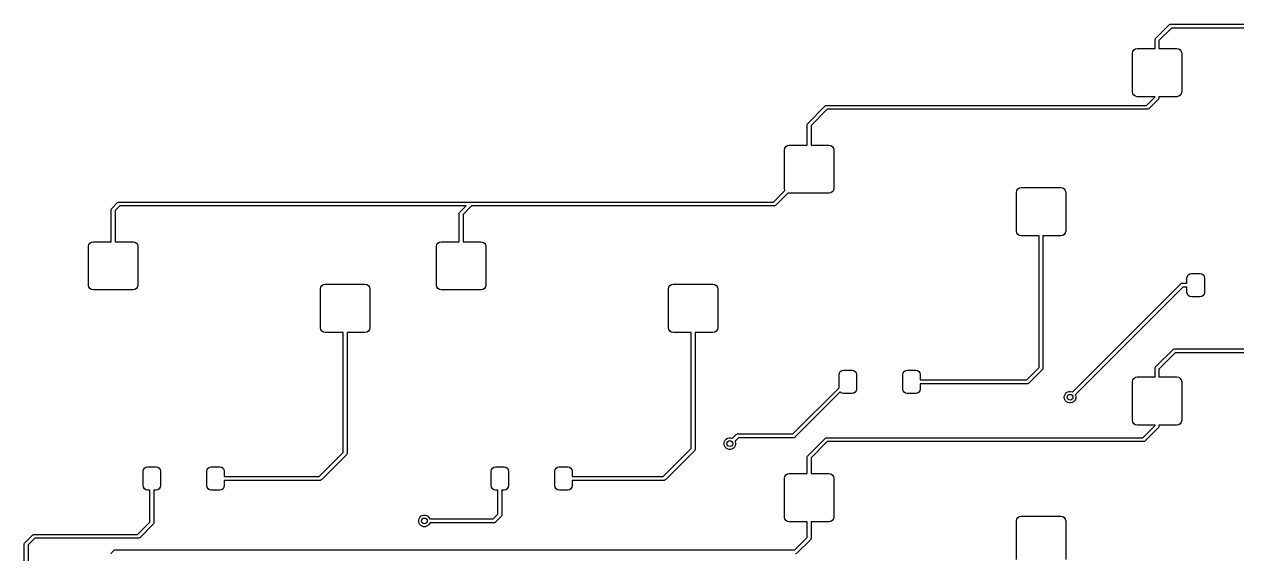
# Model space of a CAD drawing. Extents: x -0.32 to 5.67, y -3.44 to 0.73.
# Drawn here: x -0.319 to 2.151, y -0.35 to 0.728 of the extents above; entities that cross this region are included whole.
import ezdxf

# ---------------------------------------------------------------- set-up
doc = ezdxf.new("R2010")
doc.units = 0
doc.header["$MEASUREMENT"] = 0
doc.layers.add('BLACK', color=7, linetype='CONTINUOUS')

msp = doc.modelspace()

# ---------------------------------------------------------------- linework, layer by layer
at = {"layer": 'BLACK', "linetype": 'CONTINUOUS'}
for p, q in [((1.9854, 0.6996), (2.013, 0.7272)), ((2.0174, 0.7205), (1.9921, 0.6952)), ((2.013, 0.7272), (2.0136, 0.7277)), ((2.0136, 0.7277), (2.014, 0.7279)), ((2.014, 0.7279), (2.015, 0.7283)), ((2.015, 0.7283), (2.0157, 0.7283)), ((2.0157, 0.7283), (2.4331, 0.7283)), ((2.4314, 0.7205), (2.0174, 0.7205)), ((1.9843, 0.6976), (1.9849, 0.699)), ((1.9843, 0.6969), (1.9843, 0.6976)), ((1.9843, 0.6791), (1.9843, 0.6969)), ((1.9849, 0.699), (1.9854, 0.6996)), ((1.9921, 0.6952), (1.9921, 0.6791)), ((1.938, 0.6693), (1.9387, 0.6731)), ((1.938, 0.5906), (1.938, 0.6693)), ((1.9387, 0.6731), (1.9409, 0.6763)), ((1.9409, 0.6763), (1.9441, 0.6784)), ((1.9441, 0.6784), (1.9478, 0.6791)), ((1.9478, 0.6791), (1.9843, 0.6791)), ((1.9921, 0.6791), (2.0285, 0.6791)), ((2.0285, 0.6791), (2.0323, 0.6784)), ((2.0323, 0.6784), (2.0355, 0.6763)), ((2.0355, 0.6763), (2.0376, 0.6731)), ((2.0376, 0.6731), (2.0384, 0.6693)), ((2.0384, 0.6693), (2.0384, 0.5906)), ((1.9387, 0.5868), (1.938, 0.5906)), ((1.9409, 0.5836), (1.9387, 0.5868)), ((1.9441, 0.5815), (1.9409, 0.5836)), ((1.9478, 0.5807), (1.9441, 0.5815)), ((1.9843, 0.5807), (1.9478, 0.5807)), ((1.9669, 0.563), (1.9843, 0.5804)), ((1.991, 0.576), (1.9713, 0.5563)), ((1.9843, 0.5804), (1.9843, 0.5807)), ((1.9915, 0.5766), (1.991, 0.576)), ((1.9921, 0.578), (1.9915, 0.5766)), ((2.0285, 0.5807), (1.9921, 0.5807)), ((1.9921, 0.5807), (1.9921, 0.5787)), ((1.9921, 0.5787), (1.9921, 0.578)), ((2.0323, 0.5815), (2.0285, 0.5807)), ((2.0355, 0.5836), (2.0323, 0.5815)), ((2.0376, 0.5868), (2.0355, 0.5836)), ((2.0384, 0.5906), (2.0376, 0.5868)), ((1.2767, 0.5264), (1.3122, 0.5618)), ((1.3166, 0.5551), (1.2835, 0.522)), ((1.3122, 0.5618), (1.3128, 0.5623)), ((1.3128, 0.5623), (1.3132, 0.5625)), ((1.3132, 0.5625), (1.3142, 0.5629)), ((1.3142, 0.5629), (1.315, 0.563)), ((1.315, 0.563), (1.9669, 0.563)), ((1.9685, 0.5551), (1.3166, 0.5551)), ((1.9693, 0.5552), (1.9685, 0.5551)), ((1.9707, 0.5558), (1.9693, 0.5552)), ((1.9713, 0.5563), (1.9707, 0.5558)), ((1.2756, 0.5236), (1.2757, 0.5244)), ((1.2756, 0.4823), (1.2756, 0.5236)), ((1.2757, 0.5244), (1.2763, 0.5258)), ((1.2763, 0.5258), (1.2767, 0.5264)), ((1.2835, 0.522), (1.2835, 0.4823)), ((1.2293, 0.4724), (1.2301, 0.4762)), ((1.2293, 0.3937), (1.2293, 0.4724)), ((1.2301, 0.4762), (1.2322, 0.4794)), ((1.2322, 0.4794), (1.2354, 0.4815)), ((1.2354, 0.4815), (1.2392, 0.4823)), ((1.2392, 0.4823), (1.2756, 0.4823)), ((1.2835, 0.4823), (1.3199, 0.4823)), ((1.3199, 0.4823), (1.3236, 0.4815)), ((1.3236, 0.4815), (1.3268, 0.4794)), ((1.3268, 0.4794), (1.329, 0.4762)), ((1.329, 0.4762), (1.3297, 0.4724)), ((1.3297, 0.4724), (1.3297, 0.3937)), ((1.7078, 0.3949), (1.7116, 0.3957)), ((1.7116, 0.3957), (1.7923, 0.3957)), ((1.7923, 0.3957), (1.7961, 0.3949)), ((1.207, 0.3661), (1.2304, 0.3895)), ((1.2364, 0.3844), (1.2114, 0.3594)), ((1.2301, 0.3899), (1.2293, 0.3937)), ((1.2304, 0.3895), (1.2301, 0.3899)), ((1.2392, 0.3839), (1.2364, 0.3844)), ((1.3199, 0.3839), (1.2392, 0.3839)), ((1.3236, 0.3846), (1.3199, 0.3839)), ((1.3268, 0.3867), (1.3236, 0.3846)), ((1.329, 0.3899), (1.3268, 0.3867)), ((1.3297, 0.3937), (1.329, 0.3899)), ((1.7018, 0.3858), (1.7025, 0.3896)), ((1.7018, 0.3071), (1.7018, 0.3858)), ((1.7025, 0.3896), (1.7047, 0.3928)), ((1.7047, 0.3928), (1.7078, 0.3949)), ((1.7961, 0.3949), (1.7993, 0.3928)), ((1.7993, 0.3928), (1.8014, 0.3896)), ((1.8014, 0.3896), (1.8022, 0.3858)), ((1.8022, 0.3858), (1.8022, 0.3071)), ((-0.1417, 0.3512), (-0.1411, 0.3526)), ((-0.1417, 0.3504), (-0.1417, 0.3512)), ((-0.1417, 0.2854), (-0.1417, 0.3504)), ((-0.1411, 0.3526), (-0.1406, 0.3532)), ((-0.1406, 0.3532), (-0.1288, 0.365)), ((-0.1244, 0.3583), (-0.1339, 0.3488)), ((-0.1339, 0.3488), (-0.1339, 0.2854)), ((-0.1288, 0.365), (-0.1282, 0.3655)), ((-0.1282, 0.3655), (-0.1268, 0.3661)), ((-0.1268, 0.3661), (-0.126, 0.3661)), ((-0.126, 0.3661), (0.5906, 0.3661)), ((0.581, 0.3583), (-0.1244, 0.3583)), ((0.5681, 0.3453), (0.581, 0.3583)), ((0.5922, 0.3583), (0.5748, 0.3409)), ((0.5906, 0.3661), (1.207, 0.3661)), ((1.2087, 0.3583), (0.5922, 0.3583)), ((1.2094, 0.3583), (1.2087, 0.3583)), ((1.2108, 0.3589), (1.2094, 0.3583)), ((1.2114, 0.3594), (1.2108, 0.3589)), ((0.5669, 0.3425), (0.567, 0.3433)), ((0.5669, 0.2854), (0.5669, 0.3425)), ((0.567, 0.3433), (0.5676, 0.3447)), ((0.5676, 0.3447), (0.5681, 0.3453)), ((0.5748, 0.3409), (0.5748, 0.2854)), ((1.7025, 0.3033), (1.7018, 0.3071)), ((1.7047, 0.3001), (1.7025, 0.3033)), ((1.7078, 0.298), (1.7047, 0.3001)), ((1.7116, 0.2972), (1.7078, 0.298)), ((1.748, 0.2972), (1.7116, 0.2972)), ((1.748, 0.0292), (1.748, 0.2972)), ((1.7923, 0.2972), (1.7559, 0.2972)), ((1.7559, 0.2972), (1.7559, 0.0276)), ((1.7961, 0.298), (1.7923, 0.2972)), ((1.7993, 0.3001), (1.7961, 0.298)), ((1.8014, 0.3033), (1.7993, 0.3001)), ((1.8022, 0.3071), (1.8014, 0.3033)), ((-0.188, 0.2756), (-0.1872, 0.2794)), ((-0.188, 0.1969), (-0.188, 0.2756)), ((-0.1872, 0.2794), (-0.1851, 0.2826)), ((-0.1851, 0.2826), (-0.1819, 0.2847)), ((-0.1819, 0.2847), (-0.1781, 0.2854)), ((-0.1781, 0.2854), (-0.1417, 0.2854)), ((-0.1339, 0.2854), (-0.0974, 0.2854)), ((-0.0974, 0.2854), (-0.0937, 0.2847)), ((-0.0937, 0.2847), (-0.0905, 0.2826)), ((-0.0905, 0.2826), (-0.0883, 0.2794)), ((-0.0883, 0.2794), (-0.0876, 0.2756)), ((-0.0876, 0.2756), (-0.0876, 0.1969)), ((0.5207, 0.2756), (0.5214, 0.2794)), ((0.5207, 0.1969), (0.5207, 0.2756)), ((0.5214, 0.2794), (0.5236, 0.2826)), ((0.5236, 0.2826), (0.5267, 0.2847)), ((0.5267, 0.2847), (0.5305, 0.2854)), ((0.5305, 0.2854), (0.5669, 0.2854)), ((0.5748, 0.2854), (0.6112, 0.2854)), ((0.6112, 0.2854), (0.615, 0.2847)), ((0.615, 0.2847), (0.6182, 0.2826)), ((0.6182, 0.2826), (0.6203, 0.2794)), ((0.6203, 0.2794), (0.6211, 0.2756)), ((0.6211, 0.2756), (0.6211, 0.1969)), ((0.2873, 0.1959), (0.2905, 0.1981)), ((0.2905, 0.1981), (0.2943, 0.1988)), ((0.2943, 0.1988), (0.375, 0.1988)), ((0.375, 0.1988), (0.3788, 0.1981)), ((0.3788, 0.1981), (0.382, 0.1959)), ((0.996, 0.1959), (0.9992, 0.1981)), ((0.9992, 0.1981), (1.003, 0.1988)), ((1.003, 0.1988), (1.0837, 0.1988)), ((1.0837, 0.1988), (1.0874, 0.1981)), ((1.0874, 0.1981), (1.0906, 0.1959)), ((1.8161, -0.0209), (2.0366, 0.1996)), ((2.0366, 0.1996), (2.0372, 0.2001)), ((2.0372, 0.2001), (2.0386, 0.2007)), ((2.0386, 0.2007), (2.0394, 0.2008)), ((2.0394, 0.2008), (2.0492, 0.2008)), ((2.0492, 0.2116), (2.0499, 0.215)), ((2.0492, 0.2008), (2.0492, 0.2116)), ((2.0499, 0.215), (2.0518, 0.2179)), ((2.0518, 0.2179), (2.0547, 0.2198)), ((2.0547, 0.2198), (2.0581, 0.2205)), ((2.0581, 0.2205), (2.0758, 0.2205)), ((2.0758, 0.2205), (2.0792, 0.2198)), ((2.0792, 0.2198), (2.0821, 0.2179)), ((2.0821, 0.2179), (2.084, 0.215)), ((2.084, 0.215), (2.0846, 0.2116)), ((2.0846, 0.2116), (2.0846, 0.1821)), ((-0.1872, 0.1931), (-0.188, 0.1969)), ((-0.1851, 0.1899), (-0.1872, 0.1931)), ((-0.1819, 0.1878), (-0.1851, 0.1899)), ((-0.1781, 0.187), (-0.1819, 0.1878)), ((-0.0974, 0.187), (-0.1781, 0.187)), ((-0.0937, 0.1878), (-0.0974, 0.187)), ((-0.0905, 0.1899), (-0.0937, 0.1878)), ((-0.0883, 0.1931), (-0.0905, 0.1899)), ((-0.0876, 0.1969), (-0.0883, 0.1931)), ((0.2844, 0.189), (0.2852, 0.1927)), ((0.2844, 0.1102), (0.2844, 0.189)), ((0.2852, 0.1927), (0.2873, 0.1959)), ((0.382, 0.1959), (0.3841, 0.1927)), ((0.3841, 0.1927), (0.3848, 0.189)), ((0.3848, 0.189), (0.3848, 0.1102)), ((0.5214, 0.1931), (0.5207, 0.1969)), ((0.5236, 0.1899), (0.5214, 0.1931)), ((0.5267, 0.1878), (0.5236, 0.1899)), ((0.5305, 0.187), (0.5267, 0.1878)), ((0.6112, 0.187), (0.5305, 0.187)), ((0.615, 0.1878), (0.6112, 0.187)), ((0.6182, 0.1899), (0.615, 0.1878)), ((0.6203, 0.1931), (0.6182, 0.1899)), ((0.6211, 0.1969), (0.6203, 0.1931)), ((0.9931, 0.189), (0.9939, 0.1927)), ((0.9931, 0.1102), (0.9931, 0.189)), ((0.9939, 0.1927), (0.996, 0.1959)), ((1.0906, 0.1959), (1.0928, 0.1927)), ((1.0928, 0.1927), (1.0935, 0.189)), ((1.0935, 0.189), (1.0935, 0.1102)), ((2.041, 0.1929), (1.8216, -0.0265)), ((2.0492, 0.1929), (2.041, 0.1929)), ((2.0492, 0.1821), (2.0492, 0.1929)), ((2.0499, 0.1787), (2.0492, 0.1821)), ((2.0518, 0.1758), (2.0499, 0.1787)), ((2.0547, 0.1739), (2.0518, 0.1758)), ((2.0581, 0.1732), (2.0547, 0.1739)), ((2.0758, 0.1732), (2.0581, 0.1732)), ((2.0792, 0.1739), (2.0758, 0.1732)), ((2.0821, 0.1758), (2.0792, 0.1739)), ((2.084, 0.1787), (2.0821, 0.1758)), ((2.0846, 0.1821), (2.084, 0.1787)), ((0.2852, 0.1065), (0.2844, 0.1102)), ((0.2873, 0.1033), (0.2852, 0.1065)), ((0.2905, 0.1011), (0.2873, 0.1033)), ((0.2943, 0.1004), (0.2905, 0.1011)), ((0.3307, 0.1004), (0.2943, 0.1004)), ((0.3307, -0.144), (0.3307, 0.1004)), ((0.375, 0.1004), (0.3386, 0.1004)), ((0.3386, 0.1004), (0.3386, -0.1457)), ((0.3788, 0.1011), (0.375, 0.1004)), ((0.382, 0.1033), (0.3788, 0.1011)), ((0.3841, 0.1065), (0.382, 0.1033)), ((0.3848, 0.1102), (0.3841, 0.1065)), ((0.9939, 0.1065), (0.9931, 0.1102)), ((0.996, 0.1033), (0.9939, 0.1065)), ((0.9992, 0.1011), (0.996, 0.1033)), ((1.003, 0.1004), (0.9992, 0.1011)), ((1.0394, 0.1004), (1.003, 0.1004)), ((1.0394, -0.1362), (1.0394, 0.1004)), ((1.0837, 0.1004), (1.0472, 0.1004)), ((1.0472, 0.1004), (1.0472, -0.1378)), ((1.0874, 0.1011), (1.0837, 0.1004)), ((1.0906, 0.1033), (1.0874, 0.1011)), ((1.0928, 0.1065), (1.0906, 0.1033)), ((1.0935, 0.1102), (1.0928, 0.1065)), ((1.9854, 0.0303), (2.0208, 0.0658)), ((2.0253, 0.0591), (1.9921, 0.0259)), ((2.0208, 0.0658), (2.0214, 0.0663)), ((2.0214, 0.0663), (2.0219, 0.0664)), ((2.0219, 0.0664), (2.0229, 0.0669)), ((2.0229, 0.0669), (2.0236, 0.0669)), ((2.0236, 0.0669), (2.4331, 0.0669)), ((2.4173, 0.0591), (2.0253, 0.0591)), ((1.7228, 0.0039), (1.748, 0.0292)), ((1.7548, 0.0248), (1.7272, -0.0028)), ((1.7552, 0.0254), (1.7548, 0.0248)), ((1.7554, 0.0258), (1.7552, 0.0254)), ((1.7558, 0.0268), (1.7554, 0.0258)), ((1.7559, 0.0276), (1.7558, 0.0268)), ((1.9843, 0.0283), (1.9849, 0.0297)), ((1.9843, 0.0276), (1.9843, 0.0283)), ((1.9843, 0.0098), (1.9843, 0.0276)), ((1.9849, 0.0297), (1.9854, 0.0303)), ((1.9921, 0.0259), (1.9921, 0.0098)), ((1.3406, 0.0148), (1.3412, 0.0182)), ((1.3406, -0.0121), (1.3406, 0.0148)), ((1.3412, 0.0182), (1.3431, 0.021)), ((1.3431, 0.021), (1.346, 0.0229)), ((1.346, 0.0229), (1.3494, 0.0236)), ((1.3494, 0.0236), (1.3671, 0.0236)), ((1.3671, 0.0236), (1.3705, 0.0229)), ((1.3705, 0.0229), (1.3734, 0.021)), ((1.3734, 0.021), (1.3753, 0.0182)), ((1.3753, 0.0182), (1.376, 0.0148)), ((1.376, 0.0148), (1.376, -0.0148)), ((1.4705, 0.0148), (1.4711, 0.0182)), ((1.4705, -0.0148), (1.4705, 0.0148)), ((1.4711, 0.0182), (1.4731, 0.021)), ((1.4731, 0.021), (1.4759, 0.0229)), ((1.4759, 0.0229), (1.4793, 0.0236)), ((1.4793, 0.0236), (1.497, 0.0236)), ((1.497, 0.0236), (1.5004, 0.0229)), ((1.5004, 0.0229), (1.5033, 0.021)), ((1.5033, 0.021), (1.5052, 0.0182)), ((1.5052, 0.0182), (1.5059, 0.0148)), ((1.5059, 0.0148), (1.5059, 0.0039)), ((1.5059, 0.0039), (1.7228, 0.0039)), ((1.938, 0), (1.9387, 0.0038)), ((1.938, -0.0787), (1.938, 0)), ((1.9387, 0.0038), (1.9409, 0.007)), ((1.9409, 0.007), (1.9441, 0.0091)), ((1.9441, 0.0091), (1.9478, 0.0098)), ((1.9478, 0.0098), (1.9843, 0.0098)), ((1.9921, 0.0098), (2.0285, 0.0098)), ((2.0285, 0.0098), (2.0323, 0.0091)), ((2.0323, 0.0091), (2.0355, 0.007)), ((2.0355, 0.007), (2.0376, 0.0038)), ((2.0376, 0.0038), (2.0384, 0)), ((2.0384, 0), (2.0384, -0.0787)), ((1.2464, -0.1063), (1.3406, -0.0121)), ((1.343, -0.0208), (1.2508, -0.113)), ((1.3431, -0.021), (1.343, -0.0208)), ((1.346, -0.0229), (1.3431, -0.021)), ((1.3494, -0.0236), (1.346, -0.0229)), ((1.3671, -0.0236), (1.3494, -0.0236)), ((1.3705, -0.0229), (1.3671, -0.0236)), ((1.3734, -0.021), (1.3705, -0.0229)), ((1.3753, -0.0182), (1.3734, -0.021)), ((1.376, -0.0148), (1.3753, -0.0182)), ((1.4711, -0.0182), (1.4705, -0.0148)), ((1.4731, -0.021), (1.4711, -0.0182)), ((1.4759, -0.0229), (1.4731, -0.021)), ((1.4793, -0.0236), (1.4759, -0.0229)), ((1.497, -0.0236), (1.4793, -0.0236)), ((1.5004, -0.0229), (1.497, -0.0236)), ((1.5033, -0.021), (1.5004, -0.0229)), ((1.5052, -0.0182), (1.5033, -0.021)), ((1.5059, -0.0148), (1.5052, -0.0182)), ((1.7244, -0.0039), (1.5059, -0.0039)), ((1.5059, -0.0039), (1.5059, -0.0148)), ((1.7252, -0.0039), (1.7244, -0.0039)), ((1.7266, -0.0033), (1.7252, -0.0039)), ((1.7272, -0.0028), (1.7266, -0.0033)), ((1.8001, -0.027), (1.8017, -0.0243)), ((1.8017, -0.0243), (1.8038, -0.0221)), ((1.8038, -0.0221), (1.8065, -0.0206)), ((1.8065, -0.0206), (1.8095, -0.0198)), ((1.8095, -0.0198), (1.8126, -0.0198)), ((1.8126, -0.0198), (1.8155, -0.0206)), ((1.8155, -0.0206), (1.8161, -0.0209)), ((1.7993, -0.03), (1.8001, -0.027)), ((1.7993, -0.033), (1.7993, -0.03)), ((1.8001, -0.036), (1.7993, -0.033)), ((1.8017, -0.0387), (1.8001, -0.036)), ((1.8038, -0.0409), (1.8017, -0.0387)), ((1.8065, -0.0424), (1.8038, -0.0409)), ((1.8095, -0.0432), (1.8065, -0.0424)), ((1.8126, -0.0432), (1.8095, -0.0432)), ((1.8155, -0.0424), (1.8126, -0.0432)), ((1.8182, -0.0409), (1.8155, -0.0424)), ((1.8204, -0.0387), (1.8182, -0.0409)), ((1.8219, -0.036), (1.8204, -0.0387)), ((1.8216, -0.0265), (1.8219, -0.027)), ((1.8219, -0.027), (1.8227, -0.03)), ((1.8227, -0.033), (1.8219, -0.036)), ((1.8227, -0.03), (1.8227, -0.033)), ((1.9387, -0.0825), (1.938, -0.0787)), ((1.9409, -0.0857), (1.9387, -0.0825)), ((1.9441, -0.0878), (1.9409, -0.0857)), ((1.9478, -0.0886), (1.9441, -0.0878)), ((1.9843, -0.0886), (1.9478, -0.0886)), ((1.959, -0.1142), (1.9843, -0.0889)), ((1.991, -0.0933), (1.9634, -0.1209)), ((1.9843, -0.0889), (1.9843, -0.0886)), ((1.9915, -0.0927), (1.991, -0.0933)), ((1.9916, -0.0923), (1.9915, -0.0927)), ((1.9921, -0.0913), (1.9916, -0.0923)), ((2.0285, -0.0886), (1.9921, -0.0886)), ((1.9921, -0.0886), (1.9921, -0.0906)), ((1.9921, -0.0906), (1.9921, -0.0913)), ((2.0323, -0.0878), (2.0285, -0.0886)), ((2.0355, -0.0857), (2.0323, -0.0878)), ((2.0376, -0.0825), (2.0355, -0.0857)), ((2.0384, -0.0787), (2.0376, -0.0825)), ((1.1064, -0.1244), (1.1072, -0.1215)), ((1.1072, -0.1215), (1.1087, -0.1188)), ((1.1087, -0.1188), (1.1109, -0.1166)), ((1.1109, -0.1166), (1.1136, -0.1151)), ((1.1136, -0.1151), (1.1166, -0.1143)), ((1.1166, -0.1143), (1.1197, -0.1143)), ((1.1197, -0.1143), (1.1226, -0.1151)), ((1.1226, -0.1151), (1.1232, -0.1154)), ((1.1232, -0.1154), (1.1311, -0.1075)), ((1.1355, -0.1142), (1.1287, -0.1209)), ((1.1287, -0.1209), (1.129, -0.1215)), ((1.129, -0.1215), (1.1298, -0.1244)), ((1.1311, -0.1075), (1.1317, -0.107)), ((1.1317, -0.107), (1.1321, -0.1068)), ((1.1321, -0.1068), (1.1331, -0.1064)), ((1.1331, -0.1064), (1.1339, -0.1063)), ((1.1339, -0.1063), (1.2362, -0.1063)), ((1.2362, -0.1142), (1.1355, -0.1142)), ((1.2362, -0.1063), (1.2464, -0.1063)), ((1.248, -0.1142), (1.2362, -0.1142)), ((1.2488, -0.1141), (1.248, -0.1142)), ((1.2502, -0.1135), (1.2488, -0.1141)), ((1.2508, -0.113), (1.2502, -0.1135)), ((1.2767, -0.1508), (1.3122, -0.1153)), ((1.3166, -0.122), (1.2835, -0.1552)), ((1.3122, -0.1153), (1.3128, -0.1148)), ((1.3128, -0.1148), (1.3132, -0.1147)), ((1.3132, -0.1147), (1.3142, -0.1142)), ((1.3142, -0.1142), (1.315, -0.1142)), ((1.315, -0.1142), (1.959, -0.1142)), ((1.9606, -0.122), (1.3166, -0.122)), ((1.9614, -0.122), (1.9606, -0.122)), ((1.9628, -0.1214), (1.9614, -0.122)), ((1.9634, -0.1209), (1.9628, -0.1214)), ((0.2818, -0.1929), (0.3307, -0.144)), ((0.3379, -0.1479), (0.3374, -0.1485)), ((0.3385, -0.1464), (0.3379, -0.1479)), ((0.3386, -0.1457), (0.3385, -0.1464)), ((0.9826, -0.1929), (1.0394, -0.1362)), ((1.0461, -0.1406), (0.987, -0.1996)), ((1.0466, -0.14), (1.0461, -0.1406)), ((1.047, -0.1389), (1.0466, -0.14)), ((1.0472, -0.1386), (1.047, -0.1389)), ((1.0472, -0.1378), (1.0472, -0.1386)), ((1.1064, -0.1275), (1.1064, -0.1244)), ((1.1072, -0.1305), (1.1064, -0.1275)), ((1.1087, -0.1332), (1.1072, -0.1305)), ((1.1109, -0.1354), (1.1087, -0.1332)), ((1.1136, -0.1369), (1.1109, -0.1354)), ((1.1166, -0.1377), (1.1136, -0.1369)), ((1.1197, -0.1377), (1.1166, -0.1377)), ((1.1226, -0.1369), (1.1197, -0.1377)), ((1.1253, -0.1354), (1.1226, -0.1369)), ((1.1275, -0.1332), (1.1253, -0.1354)), ((1.129, -0.1305), (1.1275, -0.1332)), ((1.1298, -0.1275), (1.129, -0.1305)), ((1.1298, -0.1244), (1.1298, -0.1275)), ((0.3374, -0.1485), (0.2862, -0.1996)), ((1.2756, -0.1535), (1.2757, -0.1528)), ((1.2756, -0.187), (1.2756, -0.1535)), ((1.2757, -0.1528), (1.2763, -0.1514)), ((1.2763, -0.1514), (1.2767, -0.1508)), ((1.2835, -0.1552), (1.2835, -0.187)), ((-0.0768, -0.1821), (-0.0761, -0.1787)), ((-0.0768, -0.2116), (-0.0768, -0.1821)), ((-0.0761, -0.1787), (-0.0742, -0.1758)), ((-0.0742, -0.1758), (-0.0713, -0.1739)), ((-0.0713, -0.1739), (-0.0679, -0.1732)), ((-0.0679, -0.1732), (-0.0502, -0.1732)), ((-0.0502, -0.1732), (-0.0468, -0.1739)), ((-0.0468, -0.1739), (-0.0439, -0.1758)), ((-0.0439, -0.1758), (-0.042, -0.1787)), ((-0.042, -0.1787), (-0.0413, -0.1821)), ((-0.0413, -0.1821), (-0.0413, -0.2116)), ((0.0531, -0.1821), (0.0538, -0.1787)), ((0.0531, -0.2116), (0.0531, -0.1821)), ((0.0538, -0.1787), (0.0557, -0.1758)), ((0.0557, -0.1758), (0.0586, -0.1739)), ((0.0586, -0.1739), (0.062, -0.1732)), ((0.062, -0.1732), (0.0797, -0.1732)), ((0.0797, -0.1732), (0.0831, -0.1739)), ((0.0831, -0.1739), (0.086, -0.1758)), ((0.086, -0.1758), (0.0879, -0.1787)), ((0.0879, -0.1787), (0.0886, -0.1821)), ((0.0886, -0.1821), (0.0886, -0.1929)), ((0.0886, -0.1929), (0.2818, -0.1929)), ((0.6319, -0.1821), (0.6326, -0.1787)), ((0.6319, -0.2116), (0.6319, -0.1821)), ((0.6326, -0.1787), (0.6345, -0.1758)), ((0.6345, -0.1758), (0.6374, -0.1739)), ((0.6374, -0.1739), (0.6407, -0.1732)), ((0.6407, -0.1732), (0.6585, -0.1732)), ((0.6585, -0.1732), (0.6619, -0.1739)), ((0.6619, -0.1739), (0.6647, -0.1758)), ((0.6647, -0.1758), (0.6666, -0.1787)), ((0.6666, -0.1787), (0.6673, -0.1821)), ((0.6673, -0.1821), (0.6673, -0.2116)), ((0.7618, -0.1821), (0.7625, -0.1787)), ((0.7618, -0.2116), (0.7618, -0.1821)), ((0.7625, -0.1787), (0.7644, -0.1758)), ((0.7644, -0.1758), (0.7673, -0.1739)), ((0.7673, -0.1739), (0.7707, -0.1732)), ((0.7707, -0.1732), (0.7884, -0.1732)), ((0.7884, -0.1732), (0.7918, -0.1739)), ((0.7918, -0.1739), (0.7946, -0.1758)), ((0.7946, -0.1758), (0.7966, -0.1787)), ((0.7966, -0.1787), (0.7972, -0.1821)), ((0.7972, -0.1821), (0.7972, -0.1929)), ((0.7972, -0.1929), (0.9826, -0.1929)), ((1.2293, -0.1969), (1.2301, -0.1931)), ((1.2293, -0.2756), (1.2293, -0.1969)), ((1.2301, -0.1931), (1.2322, -0.1899)), ((1.2322, -0.1899), (1.2354, -0.1878)), ((1.2354, -0.1878), (1.2392, -0.187)), ((1.2392, -0.187), (1.2756, -0.187)), ((1.2835, -0.187), (1.3199, -0.187)), ((1.3199, -0.187), (1.3236, -0.1878)), ((1.3236, -0.1878), (1.3268, -0.1899)), ((1.3268, -0.1899), (1.329, -0.1931)), ((1.329, -0.1931), (1.3297, -0.1969)), ((1.3297, -0.1969), (1.3297, -0.2756)), ((-0.0761, -0.215), (-0.0768, -0.2116)), ((-0.0742, -0.2179), (-0.0761, -0.215)), ((-0.0713, -0.2198), (-0.0742, -0.2179)), ((-0.0679, -0.2205), (-0.0713, -0.2198)), ((-0.063, -0.2205), (-0.0679, -0.2205)), ((-0.063, -0.2858), (-0.063, -0.2205)), ((-0.0502, -0.2205), (-0.0551, -0.2205)), ((-0.0551, -0.2205), (-0.0551, -0.2874)), ((-0.0468, -0.2198), (-0.0502, -0.2205)), ((-0.0439, -0.2179), (-0.0468, -0.2198)), ((-0.042, -0.215), (-0.0439, -0.2179)), ((-0.0413, -0.2116), (-0.042, -0.215)), ((0.0538, -0.215), (0.0531, -0.2116)), ((0.0557, -0.2179), (0.0538, -0.215)), ((0.0586, -0.2198), (0.0557, -0.2179)), ((0.062, -0.2205), (0.0586, -0.2198)), ((0.0797, -0.2205), (0.062, -0.2205)), ((0.0831, -0.2198), (0.0797, -0.2205)), ((0.086, -0.2179), (0.0831, -0.2198)), ((0.0879, -0.215), (0.086, -0.2179)), ((0.0886, -0.2116), (0.0879, -0.215)), ((0.2835, -0.2008), (0.0886, -0.2008)), ((0.0886, -0.2008), (0.0886, -0.2116)), ((0.2842, -0.2007), (0.2835, -0.2008)), ((0.2857, -0.2001), (0.2842, -0.2007)), ((0.2862, -0.1996), (0.2857, -0.2001)), ((0.6326, -0.215), (0.6319, -0.2116)), ((0.6345, -0.2179), (0.6326, -0.215)), ((0.6374, -0.2198), (0.6345, -0.2179)), ((0.6407, -0.2205), (0.6374, -0.2198)), ((0.6457, -0.2205), (0.6407, -0.2205)), ((0.6457, -0.27), (0.6457, -0.2205)), ((0.6585, -0.2205), (0.6535, -0.2205)), ((0.6535, -0.2205), (0.6535, -0.2717)), ((0.6619, -0.2198), (0.6585, -0.2205)), ((0.6647, -0.2179), (0.6619, -0.2198)), ((0.6666, -0.215), (0.6647, -0.2179)), ((0.6673, -0.2116), (0.6666, -0.215)), ((0.7625, -0.215), (0.7618, -0.2116)), ((0.7644, -0.2179), (0.7625, -0.215)), ((0.7673, -0.2198), (0.7644, -0.2179)), ((0.7707, -0.2205), (0.7673, -0.2198)), ((0.7884, -0.2205), (0.7707, -0.2205)), ((0.7918, -0.2198), (0.7884, -0.2205)), ((0.7946, -0.2179), (0.7918, -0.2198)), ((0.7966, -0.215), (0.7946, -0.2179)), ((0.7972, -0.2116), (0.7966, -0.215)), ((0.9843, -0.2008), (0.7972, -0.2008)), ((0.7972, -0.2008), (0.7972, -0.2116)), ((0.985, -0.2007), (0.9843, -0.2008)), ((0.9864, -0.2001), (0.985, -0.2007)), ((0.987, -0.1996), (0.9864, -0.2001)), ((0.6362, -0.2795), (0.6457, -0.27)), ((-0.0882, -0.311), (-0.063, -0.2858)), ((-0.0563, -0.2902), (-0.0838, -0.3177)), ((-0.0558, -0.2896), (-0.0563, -0.2902)), ((-0.0556, -0.2892), (-0.0558, -0.2896)), ((-0.0552, -0.2882), (-0.0556, -0.2892)), ((-0.0551, -0.2874), (-0.0552, -0.2882)), ((0.4844, -0.2819), (0.4852, -0.2789)), ((0.4844, -0.285), (0.4844, -0.2819)), ((0.4852, -0.288), (0.4844, -0.285)), ((0.4852, -0.2789), (0.4867, -0.2763)), ((0.4867, -0.2907), (0.4852, -0.288)), ((0.4867, -0.2763), (0.4889, -0.2741)), ((0.4889, -0.2928), (0.4867, -0.2907)), ((0.4889, -0.2741), (0.4915, -0.2726)), ((0.4915, -0.2944), (0.4889, -0.2928)), ((0.4915, -0.2726), (0.4945, -0.2718)), ((0.4945, -0.2952), (0.4915, -0.2944)), ((0.4945, -0.2718), (0.4976, -0.2718)), ((0.4976, -0.2952), (0.4945, -0.2952)), ((0.4976, -0.2718), (0.5006, -0.2726)), ((0.5006, -0.2944), (0.4976, -0.2952)), ((0.5006, -0.2726), (0.5033, -0.2741)), ((0.5033, -0.2928), (0.5006, -0.2944)), ((0.5033, -0.2741), (0.5054, -0.2763)), ((0.5054, -0.2907), (0.5033, -0.2928)), ((0.5054, -0.2763), (0.507, -0.2789)), ((0.507, -0.288), (0.5054, -0.2907)), ((0.507, -0.2789), (0.5071, -0.2795)), ((0.5071, -0.2874), (0.507, -0.288)), ((0.5071, -0.2795), (0.6362, -0.2795)), ((0.6378, -0.2874), (0.5071, -0.2874)), ((0.6386, -0.2873), (0.6378, -0.2874)), ((0.64, -0.2867), (0.6386, -0.2873)), ((0.6406, -0.2862), (0.64, -0.2867)), ((0.6524, -0.2744), (0.6406, -0.2862)), ((0.6529, -0.2738), (0.6524, -0.2744)), ((0.653, -0.2736), (0.6529, -0.2738)), ((0.6535, -0.2724), (0.653, -0.2736)), ((0.6535, -0.2717), (0.6535, -0.2724)), ((1.2301, -0.2794), (1.2293, -0.2756)), ((1.2322, -0.2826), (1.2301, -0.2794)), ((1.2354, -0.2847), (1.2322, -0.2826)), ((1.2392, -0.2854), (1.2354, -0.2847)), ((1.2756, -0.2854), (1.2392, -0.2854)), ((1.2756, -0.3173), (1.2756, -0.2854)), ((1.3199, -0.2854), (1.2835, -0.2854)), ((1.2835, -0.2854), (1.2835, -0.3189)), ((1.3236, -0.2847), (1.3199, -0.2854)), ((1.3268, -0.2826), (1.3236, -0.2847)), ((1.329, -0.2794), (1.3268, -0.2826)), ((1.3297, -0.2756), (1.329, -0.2794)), ((1.7018, -0.2835), (1.7025, -0.2797)), ((1.7018, -0.3622), (1.7018, -0.2835)), ((1.7025, -0.2797), (1.7047, -0.2765)), ((1.7047, -0.2765), (1.7078, -0.2744)), ((1.7078, -0.2744), (1.7116, -0.2736)), ((1.7116, -0.2736), (1.7923, -0.2736)), ((1.7923, -0.2736), (1.7961, -0.2744)), ((1.7961, -0.2744), (1.7993, -0.2765)), ((1.7993, -0.2765), (1.8014, -0.2797)), ((1.8014, -0.2797), (1.8022, -0.2835)), ((1.8022, -0.2835), (1.8022, -0.3622)), ((-0.3177, -0.3279), (-0.302, -0.3122)), ((-0.2976, -0.3189), (-0.311, -0.3323)), ((-0.302, -0.3122), (-0.3014, -0.3117)), ((-0.3014, -0.3117), (-0.301, -0.3115)), ((-0.301, -0.3115), (-0.3, -0.3111)), ((-0.3, -0.3111), (-0.2992, -0.311)), ((-0.2992, -0.311), (-0.0882, -0.311)), ((-0.0866, -0.3189), (-0.2976, -0.3189)), ((-0.0858, -0.3188), (-0.0866, -0.3189)), ((-0.0844, -0.3182), (-0.0858, -0.3188)), ((-0.0838, -0.3177), (-0.0844, -0.3182)), ((1.2503, -0.3425), (1.2756, -0.3173)), ((1.283, -0.3206), (1.2828, -0.3211)), ((1.2834, -0.3197), (1.283, -0.3206)), ((1.2835, -0.3189), (1.2834, -0.3197)), ((-0.3189, -0.3307), (-0.3188, -0.3299)), ((-0.3189, -1), (-0.3189, -0.3307)), ((-0.3188, -0.3299), (-0.3182, -0.3285)), ((-0.3182, -0.3285), (-0.3177, -0.3279)), ((-0.311, -0.3323), (-0.311, -0.9905)), ((-0.1406, -0.3476), (-0.1366, -0.3437)), ((-0.1366, -0.3437), (-0.136, -0.3432)), ((-0.136, -0.3432), (-0.1356, -0.343)), ((-0.1356, -0.343), (-0.1346, -0.3426)), ((-0.1346, -0.3426), (-0.1339, -0.3425)), ((-0.1339, -0.3425), (0.6063, -0.3425)), ((0.6063, -0.3425), (1.2503, -0.3425)), ((1.2823, -0.3217), (1.2548, -0.3492)), ((1.2828, -0.3211), (1.2823, -0.3217)), ((-0.1417, -0.3496), (-0.1411, -0.3482)), ((-0.1417, -0.3504), (-0.1417, -0.3496)), ((-0.1411, -0.3482), (-0.1406, -0.3476)), ((1.2527, -0.3503), (1.252, -0.3504)), ((1.2542, -0.3497), (1.2527, -0.3503)), ((1.2548, -0.3492), (1.2542, -0.3497))]:
    msp.add_line(p, q, dxfattribs=at)
at = {"layer": 'BLACK'}
for centre in [(1.811, -0.0315), (1.1181, -0.126), (0.4961, -0.2835)]:
    msp.add_circle(centre, 0.00591, dxfattribs=at)

doc.saveas('drawing.dxf')
